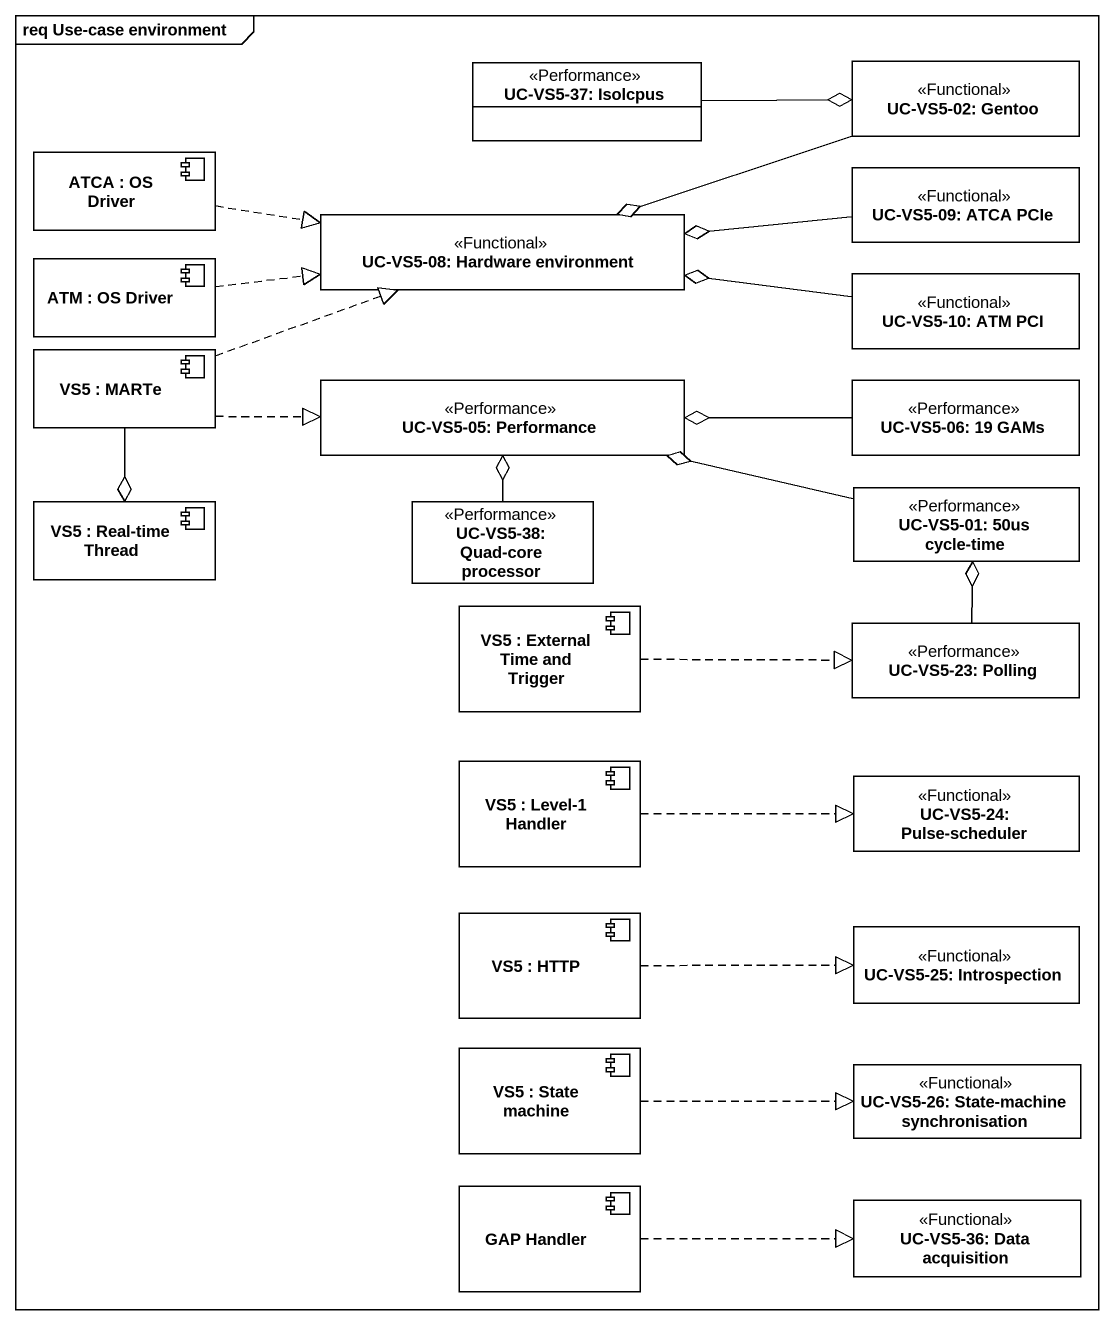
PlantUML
@startuml
mainframe req Use-case environment
allowmixing
hide circle
hide empty members
class "UC-VS5-37: Isolcpus" as UC_VS5_37_Isolcpus <<Performance>>
class "UC-VS5-02: Gentoo" as UC_VS5_02_Gentoo <<Functional>>
component "ATCA : OS Driver" as ATCA
class "UC-VS5-08: Hardware environment" as UC_VS5_08_Hardware <<Functional>>
class "UC-VS5-09: ATCA PCIe" as UC_VS5_09_ATCA_PCIe <<Functional>>
component "ATM : OS Driver" as ATM
class "UC-VS5-10: ATM PCI" as UC_VS5_10_ATM_PCI <<Functional>>
component "VS5 : MARTe" as VS5
class "UC-VS5-05: Performance" as UC_VS5_05_Performance <<Performance>>
class "UC-VS5-06: 19 GAMs" as UC_VS5_06_19_GAMs <<Performance>>
class "UC-VS5-01: 50us cycle-time" as UC_VS5_01_50us_cycle_time <<Performance>>
component "VS5 : Real-time Thread" as VS5_2
class "UC-VS5-38: Quad-core processor" as UC_VS5_38_Quad_core <<Performance>>
component "VS5 : External Time and Trigger" as VS5_3
class "UC-VS5-23: Polling" as UC_VS5_23_Polling <<Performance>>
component "VS5 : Level-1 Handler" as VS5_4
class "UC-VS5-24: Pulse-scheduler" as UC_VS5_24_Pulse_scheduler <<Functional>>
component "VS5 : HTTP" as VS5_5
class "UC-VS5-25: Introspection" as UC_VS5_25_Introspection <<Functional>>
component "VS5 : State machine" as VS5_6
class "UC-VS5-26: State-machine synchronisation" as UC_VS5_26_State_machine <<Functional>>
component "GAP Handler" as GAP_Handler
class "UC-VS5-36: Data acquisition" as UC_VS5_36_Data_acquisition <<Functional>>
UC_VS5_37_Isolcpus -right-o UC_VS5_02_Gentoo
UC_VS5_02_Gentoo -left-o UC_VS5_08_Hardware
ATCA .right.|> UC_VS5_08_Hardware
UC_VS5_09_ATCA_PCIe -left-o UC_VS5_08_Hardware
ATM .right.|> UC_VS5_08_Hardware
UC_VS5_10_ATM_PCI -left-o UC_VS5_08_Hardware
VS5 .right.|> UC_VS5_08_Hardware
VS5 .right.|> UC_VS5_05_Performance
VS5 --o VS5_2
UC_VS5_06_19_GAMs -left-o UC_VS5_05_Performance
UC_VS5_01_50us_cycle_time -left-o UC_VS5_05_Performance
UC_VS5_38_Quad_core -up-o UC_VS5_05_Performance
VS5_3 .right.|> UC_VS5_23_Polling
UC_VS5_23_Polling -up-o UC_VS5_01_50us_cycle_time
VS5_4 .right.|> UC_VS5_24_Pulse_scheduler
VS5_5 .right.|> UC_VS5_25_Introspection
VS5_6 .right.|> UC_VS5_26_State_machine
GAP_Handler .right.|> UC_VS5_36_Data_acquisition
@enduml
